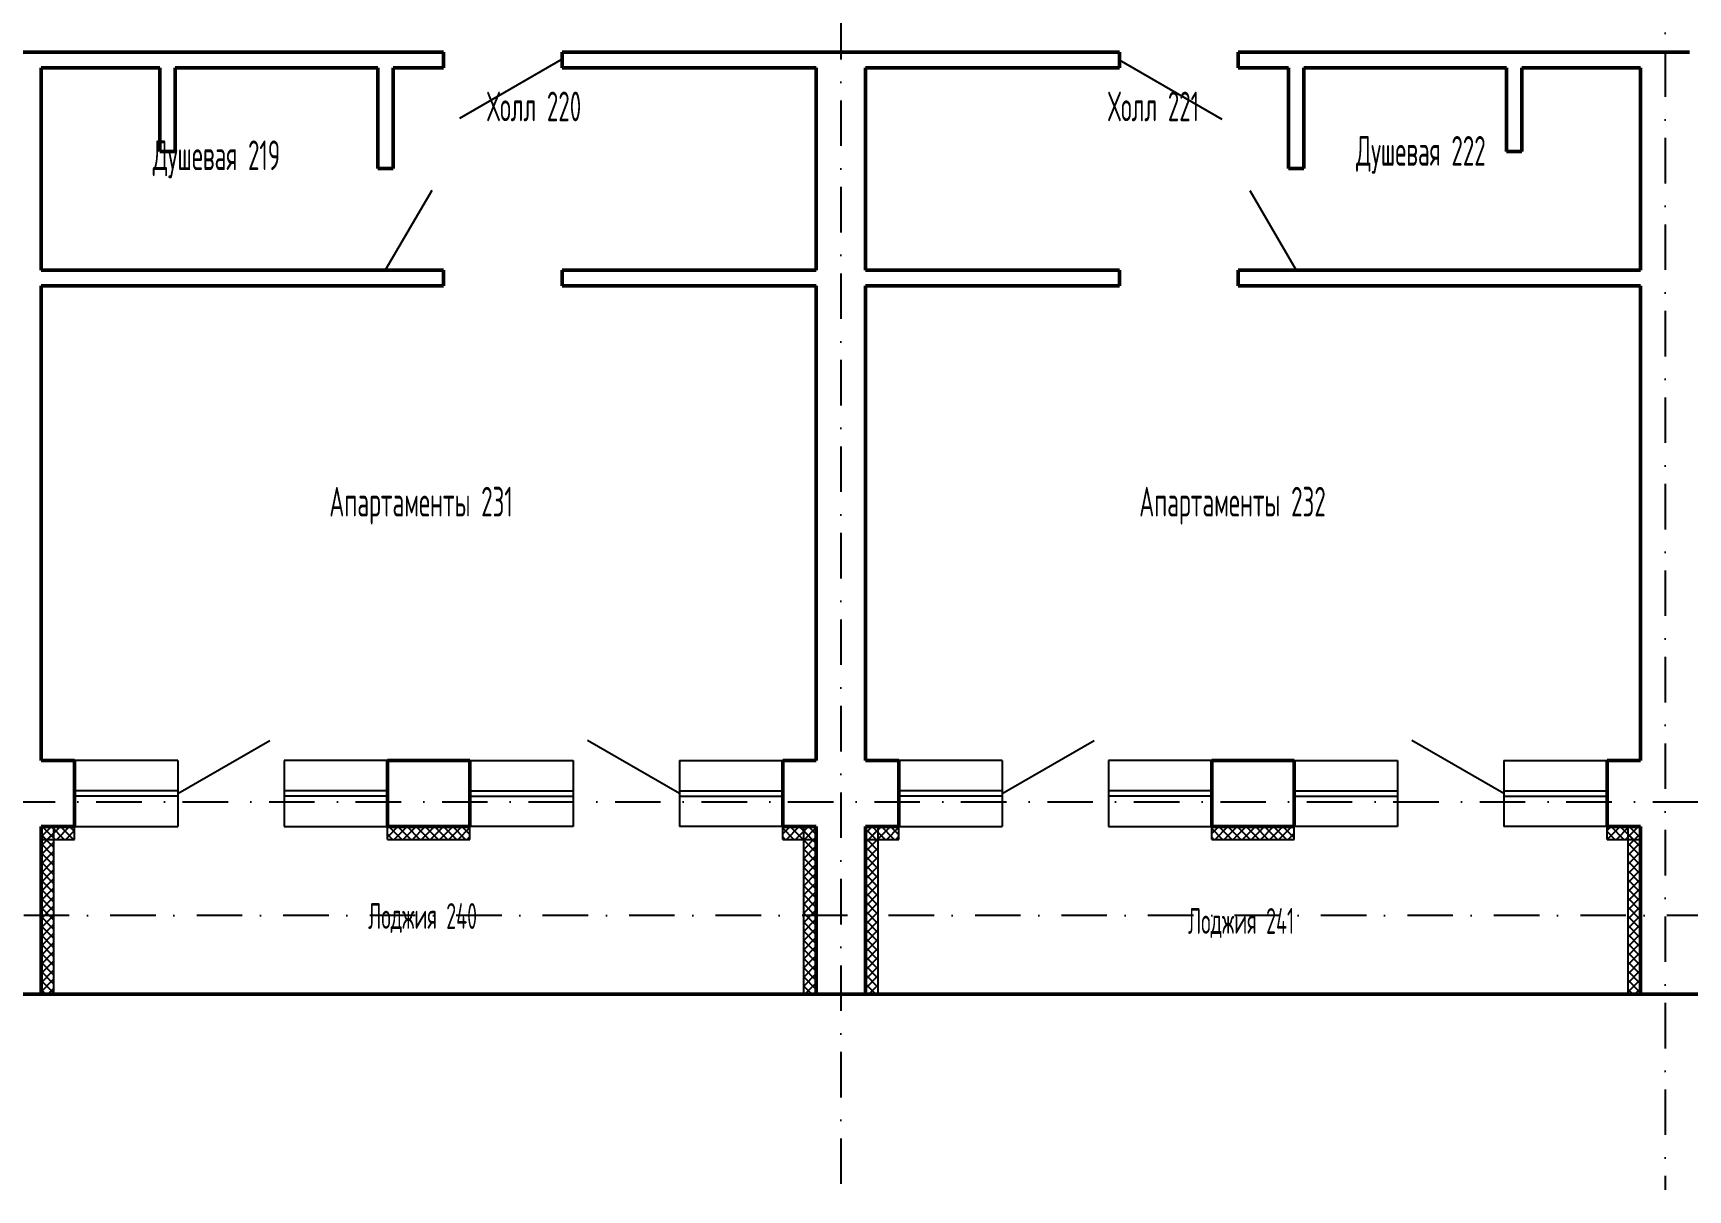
# Model space of a CAD drawing. Extents: x -1560602 to 321118, y -2308202 to -430103.
# Drawn here: x -1534981 to -1522153, y -2121202 to -2112236 of the extents above; entities that cross this region are included whole.
import ezdxf

# ---------------------------------------------------------------- set-up
doc = ezdxf.new("R2010")
doc.units = 0
doc.header["$MEASUREMENT"] = 0
doc.linetypes.add('Dot & Dashed', pattern=[670.277762, 352.777767, -176.388884, 0, -141.111112])
doc.linetypes.add('Штрихпунктирная', pattern=[0.670278, 0.352778, -0.176389, 0, -0.141111])
for name, color, linetype in [('Оси', 253, 'Dot & Dashed'), ('отделка', 240, 'CONTINUOUS'), ('Текст', 7, 'CONTINUOUS'), ('Утеплитель', 6, 'CONTINUOUS')]:
    doc.layers.add(name, color=color, linetype=linetype)
doc.layers.add('стены', color=5, linetype='CONTINUOUS', lineweight=50)
doc.styles.get("Standard").update_dxf_attribs({"font": 'spds.shx', "width": 0.7, "height": 250})

msp = doc.modelspace()

# ---------------------------------------------------------------- linework, layer by layer
at = {"layer": 'Оси', "color": 0, "linetype": 'Штрихпунктирная', "lineweight": -3, "ltscale": 1000}
for p, q in [((-1522329.3, -2106344.8), (-1522329.3, -2121201.6)), ((-1528719.3, -2107394.8), (-1528719.3, -2121201.6)), ((-1556614.6, -2118194.8), (-1502159.3, -2118194.8)), ((-1497159.3, -2119074.8), (-1556614.5, -2119074.8))]:
    msp.add_line(p, q, dxfattribs=at)
at = {"layer": 'отделка', "color": 0, "ltscale": 100}
for p, q in [((-1530879.3, -2112438.2), (-1531676.1, -2112898.2)), ((-1525762.6, -2112904.5), (-1526559.3, -2112444.5)), ((-1531890.5, -2113456.9), (-1532250.9, -2114074.5)), ((-1525549.7, -2113456.9), (-1525189.3, -2114074.5)), ((-1533859.3, -2118129.8), (-1533144.8, -2117717.3)), ((-1529969.3, -2118129.8), (-1530683.8, -2117717.3)), ((-1527469.3, -2118129.8), (-1526754.8, -2117717.3)), ((-1523579.3, -2118129.8), (-1524293.8, -2117717.3)), ((-1533859.3, -2117874.8), (-1534659.3, -2117874.8)), ((-1533859.3, -2117874.8), (-1533859.3, -2118384.8)), ((-1533034.3, -2117874.8), (-1533034.3, -2118384.8)), ((-1532234.3, -2117874.8), (-1533034.3, -2117874.8)), ((-1531594.3, -2117874.8), (-1530794.3, -2117874.8)), ((-1530794.3, -2117874.8), (-1530794.3, -2118384.8)), ((-1529969.3, -2117874.8), (-1529969.3, -2118384.8)), ((-1529969.3, -2117874.8), (-1529169.3, -2117874.8)), ((-1527469.3, -2117874.8), (-1528269.3, -2117874.8)), ((-1527469.3, -2117874.8), (-1527469.3, -2118384.8)), ((-1526644.3, -2117874.8), (-1526644.3, -2118384.8)), ((-1525844.3, -2117874.8), (-1526644.3, -2117874.8)), ((-1525204.3, -2117874.8), (-1524404.3, -2117874.8)), ((-1524404.3, -2117874.8), (-1524404.3, -2118384.8)), ((-1523579.3, -2117874.8), (-1523579.3, -2118384.8)), ((-1523579.3, -2117874.8), (-1522779.3, -2117874.8)), ((-1533859.3, -2118109.8), (-1534659.3, -2118109.8)), ((-1532234.3, -2118109.8), (-1533034.3, -2118109.8)), ((-1531594.3, -2118109.8), (-1530794.3, -2118109.8)), ((-1529969.3, -2118109.8), (-1529169.3, -2118109.8)), ((-1527469.3, -2118109.8), (-1528269.3, -2118109.8)), ((-1525844.3, -2118109.8), (-1526644.3, -2118109.8)), ((-1525204.3, -2118109.8), (-1524404.3, -2118109.8)), ((-1523579.3, -2118109.8), (-1522779.3, -2118109.8)), ((-1533859.3, -2118149.8), (-1534659.3, -2118149.8)), ((-1532234.3, -2118149.8), (-1533034.3, -2118149.8)), ((-1531594.3, -2118149.8), (-1530794.3, -2118149.8)), ((-1529969.3, -2118149.8), (-1529169.3, -2118149.8)), ((-1527469.3, -2118149.8), (-1528269.3, -2118149.8)), ((-1525844.3, -2118149.8), (-1526644.3, -2118149.8)), ((-1525204.3, -2118149.8), (-1524404.3, -2118149.8)), ((-1523579.3, -2118149.8), (-1522779.3, -2118149.8)), ((-1534659.3, -2118384.8), (-1533859.3, -2118384.8)), ((-1533034.3, -2118384.8), (-1532234.3, -2118384.8)), ((-1530794.3, -2118384.8), (-1531594.3, -2118384.8)), ((-1529169.3, -2118384.8), (-1529969.3, -2118384.8)), ((-1528269.3, -2118384.8), (-1527469.3, -2118384.8)), ((-1526644.3, -2118384.8), (-1525844.3, -2118384.8)), ((-1524404.3, -2118384.8), (-1525204.3, -2118384.8)), ((-1522779.3, -2118384.8), (-1523579.3, -2118384.8))]:
    msp.add_line(p, q, dxfattribs=at)
at = {"layer": 'стены', "color": 0, "linetype": 'Continuous'}
for p, q in [((-1531799.3, -2112384.5), (-1535299.3, -2112384.5)), ((-1528529.3, -2112384.5), (-1530879.3, -2112384.5)), ((-1526559.3, -2112384.5), (-1528529.3, -2112384.5)), ((-1522139.3, -2112384.5), (-1525639.3, -2112384.5)), ((-1534919.3, -2114074.5), (-1534919.3, -2112504.5)), ((-1534919.3, -2112504.5), (-1533999.3, -2112504.5)), ((-1534919.3, -2114051.5), (-1534919.3, -2112527.5)), ((-1534022.3, -2112504.5), (-1534896.3, -2112504.5)), ((-1533999.3, -2112504.5), (-1533999.3, -2113154.5)), ((-1533879.3, -2113154.5), (-1533879.3, -2112504.5)), ((-1533879.3, -2112504.5), (-1532309.3, -2112504.5)), ((-1532309.3, -2112504.5), (-1532309.3, -2113284.5)), ((-1532189.3, -2113284.5), (-1532189.3, -2112504.5)), ((-1532189.3, -2112504.5), (-1531799.3, -2112504.5)), ((-1530879.3, -2112504.5), (-1528909.3, -2112504.5)), ((-1528909.3, -2112504.5), (-1528909.3, -2114074.5)), ((-1528529.3, -2114074.5), (-1528529.3, -2112504.5)), ((-1528529.3, -2112504.5), (-1526559.3, -2112504.5)), ((-1525639.3, -2112504.5), (-1525249.3, -2112504.5)), ((-1525249.3, -2112504.5), (-1525249.3, -2113284.5)), ((-1525129.3, -2113284.5), (-1525129.3, -2112504.5)), ((-1525129.3, -2112504.5), (-1523559.3, -2112504.5)), ((-1523559.3, -2112504.5), (-1523559.3, -2113154.5)), ((-1523439.3, -2113154.5), (-1523439.3, -2112504.5)), ((-1523439.3, -2112504.5), (-1522519.3, -2112504.5)), ((-1523416.4, -2112504.5), (-1522542.4, -2112504.5)), ((-1522519.4, -2114051.5), (-1522519.4, -2112527.5)), ((-1522519.3, -2112504.5), (-1522519.3, -2114074.5)), ((-1533999.3, -2113154.5), (-1533879.3, -2113154.5)), ((-1523559.3, -2113154.5), (-1523439.3, -2113154.5)), ((-1532189.3, -2114074.5), (-1534919.3, -2114074.5)), ((-1531799.3, -2114074.5), (-1532189.3, -2114074.5)), ((-1531799.3, -2114099.5), (-1531799.3, -2114074.5)), ((-1531799.3, -2114099.5), (-1531799.3, -2114194.5)), ((-1528909.3, -2114074.5), (-1530879.3, -2114074.5)), ((-1526559.3, -2114074.5), (-1528529.3, -2114074.5)), ((-1526559.3, -2114099.5), (-1526559.3, -2114074.5)), ((-1526559.3, -2114099.5), (-1526559.3, -2114194.5)), ((-1525129.3, -2114074.5), (-1525639.3, -2114074.5)), ((-1525639.3, -2114074.5), (-1525639.3, -2114194.5)), ((-1525639.3, -2114074.5), (-1525639.3, -2114074.5)), ((-1522519.3, -2114074.5), (-1525129.3, -2114074.5)), ((-1534919.3, -2117874.8), (-1534919.3, -2114194.5)), ((-1534919.3, -2114194.5), (-1531799.3, -2114194.5)), ((-1530879.3, -2114194.5), (-1528909.3, -2114194.5)), ((-1528909.3, -2114194.5), (-1528909.3, -2117874.8)), ((-1528529.3, -2117874.8), (-1528529.3, -2114194.5)), ((-1528529.3, -2114194.5), (-1526559.3, -2114194.5)), ((-1525639.3, -2114194.5), (-1522519.3, -2114194.5)), ((-1522519.3, -2114194.5), (-1522519.3, -2117874.8)), ((-1534659.3, -2117874.8), (-1534919.3, -2117874.8)), ((-1534659.3, -2118314.8), (-1534659.3, -2117874.8)), ((-1532234.3, -2118314.8), (-1532234.3, -2117874.8)), ((-1531594.3, -2117874.8), (-1532234.3, -2117874.8)), ((-1531594.3, -2118314.8), (-1531594.3, -2117874.8)), ((-1529169.3, -2118314.8), (-1529169.3, -2117874.8)), ((-1528909.3, -2117874.8), (-1529169.3, -2117874.8)), ((-1528269.3, -2117874.8), (-1528529.3, -2117874.8)), ((-1528269.3, -2118314.8), (-1528269.3, -2117874.8)), ((-1525844.3, -2118314.8), (-1525844.3, -2117874.8)), ((-1525204.3, -2117874.8), (-1525844.3, -2117874.8)), ((-1525204.3, -2118314.8), (-1525204.3, -2117874.8)), ((-1522779.3, -2118314.8), (-1522779.3, -2117874.8)), ((-1522519.3, -2117874.8), (-1522779.3, -2117874.8)), ((-1534659.3, -2118384.8), (-1534659.3, -2118314.8)), ((-1534659.3, -2118384.8), (-1534659.3, -2118314.8)), ((-1532234.3, -2118384.8), (-1532234.3, -2118314.8)), ((-1532234.3, -2118384.8), (-1532234.3, -2118314.8)), ((-1531594.3, -2118384.8), (-1531594.3, -2118314.8)), ((-1531594.3, -2118384.8), (-1531594.3, -2118314.8)), ((-1529169.3, -2118384.8), (-1529169.3, -2118314.8)), ((-1529169.3, -2118384.8), (-1529169.3, -2118314.8)), ((-1528269.3, -2118384.8), (-1528269.3, -2118314.8)), ((-1528269.3, -2118384.8), (-1528269.3, -2118314.8)), ((-1525844.3, -2118384.8), (-1525844.3, -2118314.8)), ((-1525844.3, -2118384.8), (-1525844.3, -2118314.8)), ((-1525204.3, -2118384.8), (-1525204.3, -2118314.8)), ((-1525204.3, -2118384.8), (-1525204.3, -2118314.8)), ((-1522779.3, -2118384.8), (-1522779.3, -2118314.8)), ((-1522779.3, -2118384.8), (-1522779.3, -2118314.8)), ((-1534919.3, -2118384.8), (-1534919.3, -2119684.8)), ((-1534819.3, -2118384.8), (-1534919.3, -2118384.8)), ((-1534919.3, -2118384.8), (-1534659.3, -2118384.8)), ((-1534919.3, -2118384.8), (-1534919.3, -2118484.8)), ((-1532234.3, -2118384.8), (-1531594.3, -2118384.8)), ((-1529169.3, -2118384.8), (-1528909.3, -2118384.8)), ((-1528909.3, -2118384.8), (-1528909.3, -2119684.8)), ((-1528529.3, -2118384.8), (-1528529.3, -2119684.8)), ((-1528529.3, -2118384.8), (-1528269.3, -2118384.8)), ((-1525844.3, -2118384.8), (-1525204.3, -2118384.8)), ((-1522779.3, -2118384.8), (-1522519.3, -2118384.8)), ((-1522519.3, -2118384.8), (-1522519.3, -2119684.8)), ((-1522519.3, -2118384.8), (-1522519.3, -2118384.8)), ((-1535399.3, -2119684.8), (-1534819.3, -2119684.8)), ((-1529009.3, -2119684.8), (-1534819.3, -2119684.8)), ((-1529009.3, -2119684.8), (-1528429.3, -2119684.8)), ((-1522619.3, -2119684.8), (-1528429.3, -2119684.8)), ((-1522619.3, -2119684.8), (-1522039.3, -2119684.8))]:
    msp.add_line(p, q, dxfattribs=at)
at = {"layer": 'стены', "color": 0, "ltscale": 100}
for p, q in [((-1531799.3, -2112384.5), (-1531799.3, -2112504.5)), ((-1530879.3, -2112384.5), (-1530879.3, -2112492)), ((-1526559.3, -2112384.5), (-1526559.3, -2112504.5)), ((-1525639.3, -2112384.5), (-1525639.3, -2112504.5)), ((-1530879.3, -2112492), (-1530879.3, -2112504.5)), ((-1532189.3, -2113284.5), (-1532309.3, -2113284.5)), ((-1525249.3, -2113284.5), (-1525129.3, -2113284.5)), ((-1530879.3, -2114074.5), (-1530879.3, -2114194.5)), ((-1525249.3, -2114074.5), (-1525129.3, -2114074.5))]:
    msp.add_line(p, q, dxfattribs=at)
at = {"layer": 'Утеплитель', "color": 0, "linetype": 'Continuous'}
for p, q in [((-1534919.3, -2118393.7), (-1534910.4, -2118384.8)), ((-1534919.3, -2118464.4), (-1534839.7, -2118384.8)), ((-1534919.3, -2118393.7), (-1534910.4, -2118384.8)), ((-1534919.3, -2118464.4), (-1534839.7, -2118384.8)), ((-1534919.3, -2118535.2), (-1534819.3, -2118435.2)), ((-1534881.1, -2118484.8), (-1534919.3, -2118446.6)), ((-1534819.3, -2118546.6), (-1534919.3, -2118446.6)), ((-1534919.3, -2118484.8), (-1534659.3, -2118484.8)), ((-1534810.4, -2118484.8), (-1534910.4, -2118384.8)), ((-1534819.3, -2118475.9), (-1534910.4, -2118384.8)), ((-1534869, -2118484.8), (-1534769, -2118384.8)), ((-1534739.7, -2118484.8), (-1534839.7, -2118384.8)), ((-1534819.3, -2118405.2), (-1534839.7, -2118384.8)), ((-1534819.3, -2119684.8), (-1534819.3, -2118384.8)), ((-1534798.2, -2118484.8), (-1534698.2, -2118384.8)), ((-1534669, -2118484.8), (-1534769, -2118384.8)), ((-1534727.5, -2118484.8), (-1534659.3, -2118416.6)), ((-1534659.3, -2118423.7), (-1534698.2, -2118384.8)), ((-1534659.3, -2118484.8), (-1534659.3, -2118384.8)), ((-1532234.3, -2118484.8), (-1532234.3, -2118384.8)), ((-1532234.3, -2118395.7), (-1532223.4, -2118384.8)), ((-1532234.3, -2118466.5), (-1532152.7, -2118384.8)), ((-1532194.1, -2118484.8), (-1532234.3, -2118444.6)), ((-1532234.3, -2118484.8), (-1531594.3, -2118484.8)), ((-1532123.4, -2118484.8), (-1532223.4, -2118384.8)), ((-1532182, -2118484.8), (-1532082, -2118384.8)), ((-1532052.7, -2118484.8), (-1532152.7, -2118384.8)), ((-1532111.2, -2118484.8), (-1532011.2, -2118384.8)), ((-1531982, -2118484.8), (-1532082, -2118384.8)), ((-1532040.5, -2118484.8), (-1531940.5, -2118384.8)), ((-1531911.2, -2118484.8), (-1532011.2, -2118384.8)), ((-1531969.8, -2118484.8), (-1531869.8, -2118384.8)), ((-1531840.5, -2118484.8), (-1531940.5, -2118384.8)), ((-1531899.1, -2118484.8), (-1531799.1, -2118384.8)), ((-1531769.8, -2118484.8), (-1531869.8, -2118384.8)), ((-1531828.4, -2118484.8), (-1531728.4, -2118384.8)), ((-1531699.1, -2118484.8), (-1531799.1, -2118384.8)), ((-1531757.7, -2118484.8), (-1531657.7, -2118384.8)), ((-1531628.4, -2118484.8), (-1531728.4, -2118384.8)), ((-1531687, -2118484.8), (-1531594.3, -2118392.1)), ((-1531594.3, -2118448.2), (-1531657.7, -2118384.8)), ((-1531616.3, -2118484.8), (-1531594.3, -2118462.8)), ((-1531594.3, -2118484.8), (-1531594.3, -2118384.8)), ((-1529169.3, -2118484.8), (-1529169.3, -2118384.8)), ((-1529169.3, -2118442), (-1529112.1, -2118384.8)), ((-1529082.8, -2118484.8), (-1529169.3, -2118398.3)), ((-1529153.5, -2118484.8), (-1529169.3, -2118469)), ((-1529169.3, -2118484.8), (-1528909.3, -2118484.8)), ((-1529141.4, -2118484.8), (-1529041.4, -2118384.8)), ((-1529012.1, -2118484.8), (-1529112.1, -2118384.8)), ((-1529070.7, -2118484.8), (-1528970.7, -2118384.8)), ((-1528941.4, -2118484.8), (-1529041.4, -2118384.8)), ((-1529009.3, -2118384.8), (-1529009.3, -2119684.8)), ((-1529009.3, -2118423.4), (-1528970.7, -2118384.8)), ((-1529009.3, -2118494.1), (-1528909.3, -2118394.1)), ((-1528909.3, -2118516.9), (-1529009.3, -2118416.9)), ((-1529009.3, -2118564.9), (-1528909.3, -2118464.9)), ((-1528909.3, -2118587.6), (-1529009.3, -2118487.6)), ((-1529000, -2118484.8), (-1528909.3, -2118394.1)), ((-1528909.3, -2118446.2), (-1528970.7, -2118384.8)), ((-1528909.3, -2118446.2), (-1528970.7, -2118384.8)), ((-1528929.3, -2118484.8), (-1528909.3, -2118464.9)), ((-1528529.3, -2118438.4), (-1528475.7, -2118384.8)), ((-1528529.3, -2118438.4), (-1528475.7, -2118384.8)), ((-1528446.4, -2118484.8), (-1528529.3, -2118401.9)), ((-1528429.3, -2118501.9), (-1528529.3, -2118401.9)), ((-1528529.3, -2118509.1), (-1528429.3, -2118409.1)), ((-1528517.1, -2118484.8), (-1528529.3, -2118472.6)), ((-1528429.3, -2118572.6), (-1528529.3, -2118472.6)), ((-1528529.3, -2118579.8), (-1528429.3, -2118479.8)), ((-1528529.3, -2118484.8), (-1528269.3, -2118484.8)), ((-1528505, -2118484.8), (-1528405, -2118384.8)), ((-1528375.7, -2118484.8), (-1528475.7, -2118384.8)), ((-1528429.3, -2118431.2), (-1528475.7, -2118384.8)), ((-1528434.3, -2118484.8), (-1528334.3, -2118384.8)), ((-1528429.3, -2119684.8), (-1528429.3, -2118384.8)), ((-1528305, -2118484.8), (-1528405, -2118384.8)), ((-1528363.6, -2118484.8), (-1528269.3, -2118390.5)), ((-1528269.3, -2118449.8), (-1528334.3, -2118384.8)), ((-1528292.9, -2118484.8), (-1528269.3, -2118461.3)), ((-1528269.3, -2118484.8), (-1528269.3, -2118384.8)), ((-1525844.3, -2118484.8), (-1525844.3, -2118384.8)), ((-1525844.3, -2118440.4), (-1525788.7, -2118384.8)), ((-1525759.4, -2118484.8), (-1525844.3, -2118399.9)), ((-1525830.1, -2118484.8), (-1525844.3, -2118470.6)), ((-1525844.3, -2118484.8), (-1525204.3, -2118484.8)), ((-1525818, -2118484.8), (-1525718, -2118384.8)), ((-1525688.7, -2118484.8), (-1525788.7, -2118384.8)), ((-1525747.3, -2118484.8), (-1525647.3, -2118384.8)), ((-1525618, -2118484.8), (-1525718, -2118384.8)), ((-1525676.6, -2118484.8), (-1525576.6, -2118384.8)), ((-1525547.3, -2118484.8), (-1525647.3, -2118384.8)), ((-1525605.9, -2118484.8), (-1525505.9, -2118384.8)), ((-1525476.6, -2118484.8), (-1525576.6, -2118384.8)), ((-1525535.1, -2118484.8), (-1525435.1, -2118384.8)), ((-1525405.9, -2118484.8), (-1525505.9, -2118384.8)), ((-1525464.4, -2118484.8), (-1525364.4, -2118384.8)), ((-1525335.1, -2118484.8), (-1525435.1, -2118384.8)), ((-1525393.7, -2118484.8), (-1525293.7, -2118384.8)), ((-1525264.4, -2118484.8), (-1525364.4, -2118384.8)), ((-1525323, -2118484.8), (-1525223, -2118384.8)), ((-1525204.3, -2118474.2), (-1525293.7, -2118384.8)), ((-1525252.3, -2118484.8), (-1525204.3, -2118436.8)), ((-1525204.3, -2118403.5), (-1525223, -2118384.8)), ((-1525204.3, -2118484.8), (-1525204.3, -2118384.8)), ((-1522779.3, -2118484.8), (-1522779.3, -2118384.8)), ((-1522779.3, -2118416), (-1522748.1, -2118384.8)), ((-1522718.9, -2118484.8), (-1522779.3, -2118424.3)), ((-1522779.3, -2118484.8), (-1522519.3, -2118484.8)), ((-1522777.4, -2118484.8), (-1522677.4, -2118384.8)), ((-1522648.1, -2118484.8), (-1522748.1, -2118384.8)), ((-1522706.7, -2118484.8), (-1522606.7, -2118384.8)), ((-1522577.4, -2118484.8), (-1522677.4, -2118384.8)), ((-1522636, -2118484.8), (-1522536, -2118384.8)), ((-1522619.3, -2118384.8), (-1522619.3, -2119684.8)), ((-1522619.3, -2118397.4), (-1522606.7, -2118384.8)), ((-1522619.3, -2118468.1), (-1522536, -2118384.8)), ((-1522619.3, -2118538.8), (-1522519.3, -2118438.8)), ((-1522519.3, -2118542.9), (-1522619.3, -2118442.9)), ((-1522519.3, -2118472.2), (-1522606.7, -2118384.8)), ((-1522519.3, -2118472.2), (-1522606.7, -2118384.8)), ((-1522565.3, -2118484.8), (-1522519.3, -2118438.8)), ((-1522519.3, -2118401.5), (-1522536, -2118384.8)), ((-1522519.3, -2118401.5), (-1522536, -2118384.8)), ((-1534919.3, -2118605.9), (-1534819.3, -2118505.9)), ((-1534819.3, -2118617.3), (-1534919.3, -2118517.3)), ((-1534919.3, -2118676.6), (-1534819.3, -2118576.6)), ((-1534819.3, -2118688), (-1534919.3, -2118588)), ((-1529009.3, -2118635.6), (-1528909.3, -2118535.6)), ((-1528909.3, -2118658.3), (-1529009.3, -2118558.3)), ((-1529009.3, -2118706.3), (-1528909.3, -2118606.3)), ((-1528909.3, -2118729), (-1529009.3, -2118629)), ((-1528429.3, -2118643.3), (-1528529.3, -2118543.3)), ((-1528529.3, -2118650.5), (-1528429.3, -2118550.5)), ((-1528429.3, -2118714), (-1528529.3, -2118614)), ((-1528529.3, -2118721.3), (-1528429.3, -2118621.3)), ((-1522619.3, -2118609.5), (-1522519.3, -2118509.5)), ((-1522519.3, -2118613.6), (-1522619.3, -2118513.6)), ((-1522619.3, -2118680.2), (-1522519.3, -2118580.2)), ((-1522519.3, -2118684.3), (-1522619.3, -2118584.3)), ((-1534919.3, -2118747.3), (-1534819.3, -2118647.3)), ((-1534819.3, -2118758.7), (-1534919.3, -2118658.7)), ((-1534919.3, -2118818), (-1534819.3, -2118718)), ((-1534819.3, -2118829.4), (-1534919.3, -2118729.4)), ((-1529009.3, -2118777), (-1528909.3, -2118677)), ((-1528909.3, -2118799.7), (-1529009.3, -2118699.7)), ((-1529009.3, -2118847.7), (-1528909.3, -2118747.7)), ((-1528429.3, -2118784.7), (-1528529.3, -2118684.7)), ((-1528529.3, -2118792), (-1528429.3, -2118692)), ((-1528429.3, -2118855.5), (-1528529.3, -2118755.5)), ((-1522619.3, -2118750.9), (-1522519.3, -2118650.9)), ((-1522519.3, -2118755), (-1522619.3, -2118655)), ((-1522619.3, -2118821.7), (-1522519.3, -2118721.7)), ((-1522519.3, -2118825.8), (-1522619.3, -2118725.8)), ((-1534919.3, -2118888.7), (-1534819.3, -2118788.7)), ((-1534819.3, -2118900.1), (-1534919.3, -2118800.1)), ((-1534919.3, -2118959.4), (-1534819.3, -2118859.4)), ((-1534819.3, -2118970.8), (-1534919.3, -2118870.8)), ((-1528909.3, -2118870.4), (-1529009.3, -2118770.4)), ((-1529009.3, -2118918.4), (-1528909.3, -2118818.4)), ((-1528909.3, -2118941.1), (-1529009.3, -2118841.1)), ((-1528529.3, -2118862.7), (-1528429.3, -2118762.7)), ((-1528429.3, -2118926.2), (-1528529.3, -2118826.2)), ((-1528529.3, -2118933.4), (-1528429.3, -2118833.4)), ((-1522619.3, -2118892.4), (-1522519.3, -2118792.4)), ((-1522519.3, -2118896.5), (-1522619.3, -2118796.5)), ((-1522619.3, -2118963.1), (-1522519.3, -2118863.1)), ((-1522519.3, -2118967.2), (-1522619.3, -2118867.2)), ((-1534919.3, -2119030.1), (-1534819.3, -2118930.1)), ((-1534819.3, -2119041.5), (-1534919.3, -2118941.5)), ((-1534919.3, -2119100.8), (-1534819.3, -2119000.8)), ((-1534819.3, -2119112.3), (-1534919.3, -2119012.3)), ((-1529009.3, -2118989.1), (-1528909.3, -2118889.1)), ((-1528909.3, -2119011.9), (-1529009.3, -2118911.9)), ((-1529009.3, -2119059.8), (-1528909.3, -2118959.8)), ((-1528909.3, -2119082.6), (-1529009.3, -2118982.6)), ((-1528429.3, -2118996.9), (-1528529.3, -2118896.9)), ((-1528529.3, -2119004.1), (-1528429.3, -2118904.1)), ((-1528429.3, -2119067.6), (-1528529.3, -2118967.6)), ((-1528529.3, -2119074.8), (-1528429.3, -2118974.8)), ((-1522619.3, -2119033.8), (-1522519.3, -2118933.8)), ((-1522519.3, -2119037.9), (-1522619.3, -2118937.9)), ((-1522619.3, -2119104.5), (-1522519.3, -2119004.5)), ((-1522519.3, -2119108.6), (-1522619.3, -2119008.6)), ((-1534919.3, -2119171.6), (-1534819.3, -2119071.6)), ((-1534819.3, -2119183), (-1534919.3, -2119083)), ((-1534919.3, -2119242.3), (-1534819.3, -2119142.3)), ((-1529009.3, -2119130.5), (-1528909.3, -2119030.5)), ((-1528909.3, -2119153.3), (-1529009.3, -2119053.3)), ((-1529009.3, -2119201.3), (-1528909.3, -2119101.3)), ((-1528909.3, -2119224), (-1529009.3, -2119124)), ((-1528429.3, -2119138.3), (-1528529.3, -2119038.3)), ((-1528529.3, -2119145.5), (-1528429.3, -2119045.5)), ((-1528429.3, -2119209), (-1528529.3, -2119109)), ((-1528529.3, -2119216.2), (-1528429.3, -2119116.2)), ((-1522619.3, -2119175.2), (-1522519.3, -2119075.2)), ((-1522519.3, -2119179.3), (-1522619.3, -2119079.3)), ((-1534819.3, -2119253.7), (-1534919.3, -2119153.7)), ((-1534919.3, -2119313), (-1534819.3, -2119213)), ((-1534819.3, -2119324.4), (-1534919.3, -2119224.4)), ((-1529009.3, -2119272), (-1528909.3, -2119172)), ((-1528909.3, -2119294.7), (-1529009.3, -2119194.7)), ((-1529009.3, -2119342.7), (-1528909.3, -2119242.7)), ((-1528909.3, -2119365.4), (-1529009.3, -2119265.4)), ((-1528429.3, -2119279.7), (-1528529.3, -2119179.7)), ((-1528529.3, -2119286.9), (-1528429.3, -2119186.9)), ((-1528429.3, -2119350.4), (-1528529.3, -2119250.4)), ((-1528529.3, -2119357.6), (-1528429.3, -2119257.6)), ((-1522619.3, -2119245.9), (-1522519.3, -2119145.9)), ((-1522519.3, -2119250), (-1522619.3, -2119150)), ((-1522619.3, -2119316.6), (-1522519.3, -2119216.6)), ((-1522519.3, -2119320.7), (-1522619.3, -2119220.7)), ((-1534919.3, -2119383.7), (-1534819.3, -2119283.7)), ((-1534819.3, -2119395.1), (-1534919.3, -2119295.1)), ((-1534919.3, -2119454.4), (-1534819.3, -2119354.4)), ((-1534819.3, -2119465.8), (-1534919.3, -2119365.8)), ((-1529009.3, -2119413.4), (-1528909.3, -2119313.4)), ((-1528909.3, -2119436.1), (-1529009.3, -2119336.1)), ((-1529009.3, -2119484.1), (-1528909.3, -2119384.1)), ((-1528429.3, -2119421.1), (-1528529.3, -2119321.1)), ((-1528529.3, -2119428.4), (-1528429.3, -2119328.4)), ((-1528429.3, -2119491.9), (-1528529.3, -2119391.9)), ((-1528529.3, -2119499.1), (-1528429.3, -2119399.1)), ((-1522619.3, -2119387.3), (-1522519.3, -2119287.3)), ((-1522519.3, -2119391.4), (-1522619.3, -2119291.4)), ((-1522619.3, -2119458.1), (-1522519.3, -2119358.1)), ((-1522519.3, -2119462.2), (-1522619.3, -2119362.2)), ((-1534919.3, -2119525.1), (-1534819.3, -2119425.1)), ((-1534819.3, -2119536.5), (-1534919.3, -2119436.5)), ((-1534919.3, -2119595.8), (-1534819.3, -2119495.8)), ((-1534819.3, -2119607.2), (-1534919.3, -2119507.2)), ((-1528909.3, -2119506.8), (-1529009.3, -2119406.8)), ((-1529009.3, -2119554.8), (-1528909.3, -2119454.8)), ((-1528909.3, -2119577.5), (-1529009.3, -2119477.5)), ((-1529009.3, -2119625.5), (-1528909.3, -2119525.5)), ((-1528429.3, -2119562.6), (-1528529.3, -2119462.6)), ((-1528529.3, -2119569.8), (-1528429.3, -2119469.8)), ((-1522619.3, -2119528.8), (-1522519.3, -2119428.8)), ((-1522519.3, -2119532.9), (-1522619.3, -2119432.9)), ((-1522619.3, -2119599.5), (-1522519.3, -2119499.5)), ((-1522519.3, -2119603.6), (-1522619.3, -2119503.6)), ((-1534919.3, -2119666.5), (-1534819.3, -2119566.5)), ((-1534819.3, -2119677.9), (-1534919.3, -2119577.9)), ((-1534883.2, -2119684.8), (-1534919.3, -2119648.7)), ((-1534866.9, -2119684.8), (-1534819.3, -2119637.2)), ((-1528909.3, -2119648.2), (-1529009.3, -2119548.2)), ((-1528943.5, -2119684.8), (-1529009.3, -2119619)), ((-1528997.9, -2119684.8), (-1528909.3, -2119596.2)), ((-1528429.3, -2119633.3), (-1528529.3, -2119533.3)), ((-1528529.3, -2119640.5), (-1528429.3, -2119540.5)), ((-1528448.5, -2119684.8), (-1528529.3, -2119604)), ((-1528502.9, -2119684.8), (-1528429.3, -2119611.2)), ((-1522619.3, -2119670.2), (-1522519.3, -2119570.2)), ((-1522519.3, -2119674.3), (-1522619.3, -2119574.3)), ((-1522579.5, -2119684.8), (-1522619.3, -2119645)), ((-1522563.2, -2119684.8), (-1522519.3, -2119640.9)), ((-1528927.2, -2119684.8), (-1528909.3, -2119666.9)), ((-1528519.2, -2119684.8), (-1528529.3, -2119674.7)), ((-1528432.2, -2119684.8), (-1528429.3, -2119681.9))]:
    msp.add_line(p, q, dxfattribs=at)

# ---------------------------------------------------------------- texts
at = {"layer": 'Текст', "color": 0, "linetype": 'Continuous', "width": 0.7}
for s, height, p in [('Холл 220', 230, (-1531461.6, -2112919.2)), ('Холл 221', 230, (-1526647.9, -2112919.2)), ('Душевая 219', 230, (-1534053.3, -2113297.9)), ('Душевая 222', 230, (-1524724.6, -2113263.5)), ('Апартаменты 231', 230, (-1532684.8, -2115982.4)), ('Апартаменты 232', 230, (-1526406, -2115982.4)), ('Лоджия 240', 200, (-1532383.9, -2119178.8)), ('Лоджия 241', 200, (-1526028.2, -2119217.1))]:
    msp.add_text(s, height=height, dxfattribs=at).set_placement(p)

doc.saveas('drawing.dxf')
